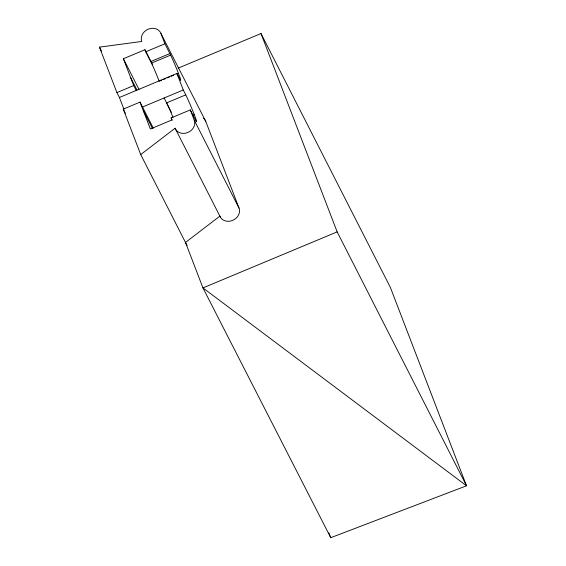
<?xml version="1.0" encoding="UTF-8"?>
<svg xmlns="http://www.w3.org/2000/svg" width="566" height="566" viewBox="0 0 566 566"><rect width="100%" height="100%" fill="white"/><g stroke="black" fill="none" stroke-linecap="round" stroke-linejoin="round"><path stroke-width="0.85" d="M140.715 154.575L175.092 128.234A10.4 8.837 -27 0 0 187.855 132.494A10.4 8.837 -27 0 0 194.265 120.225L190.303 109.896L171.13 117.905L171.923 119.971L150.351 128.977L140.035 102.113L123.261 109.118L140.715 154.575L187.098 245.609M136.18 90.468L133.689 85.586L123.381 58.73L144.953 49.723L152.572 64.687M144.953 49.723L145.745 51.789L164.918 43.787L171.017 55.871A15.6 0.729 67.3 0 1 178.969 74.825A15.6 0.729 67.3 0 1 179.408 78.341L176.925 73.46L119.405 97.479L116.914 92.591L99.467 47.141L141.776 41.46A10.4 8.837 -27 0 1 148.193 29.191A10.4 8.837 -27 0 1 160.949 33.458L205.734 121.35L239.05 208.118A10.4 8.837 -27 0 1 232.64 220.386A10.4 8.837 -27 0 1 219.877 216.127L185.499 242.467L202.953 287.917L330.742 537.7L466.533 485.798L390.384 287.457L261.004 33.543L178.042 68.189M145.745 51.789L150.719 61.56L169.892 53.551M151.469 63.102L170.642 55.1M116.914 92.591L133.689 85.586M161.607 80.273L159.209 81.278A15.6 0.729 67.3 0 0 151.844 63.873L150.719 61.56M163.206 79.608L165.605 78.61M167.196 77.938L169.595 76.941M171.194 76.276L173.592 75.271M176.783 73.941L178.382 73.269M142.526 107.002L183.271 89.987L185.754 94.869A15.6 0.729 67.3 0 1 193.593 112.91A15.6 0.729 67.3 0 1 196.077 121.138L190.303 109.896M185.754 94.869L166.581 102.878A15.6 0.729 67.3 0 1 172.198 115.414L172.984 117.346M192.652 115.259L194.251 114.594M337.159 231.883L202.953 287.917L466.533 485.798L337.159 231.883L261.004 33.543M194.265 120.225L239.05 208.118M164.098 97.996L171.385 112.294M171.13 117.905L172.276 120.155M175.092 128.234L220.641 217.627M123.381 58.73L139.031 89.449M130.52 77.323L136.937 89.923M140.035 102.113L153.344 128.227M143.212 110.377L152.445 128.496M99.467 47.141L101.463 51.067M123.261 109.118L125.397 113.306M176.925 73.46L183.271 89.987M160.949 33.458L164.918 43.787M328.874 532.839L330.742 537.7M119.405 97.479L123.94 109.28M203.491 118.23A10.4 8.837 -27 0 1 205.734 121.35"/></g></svg>
